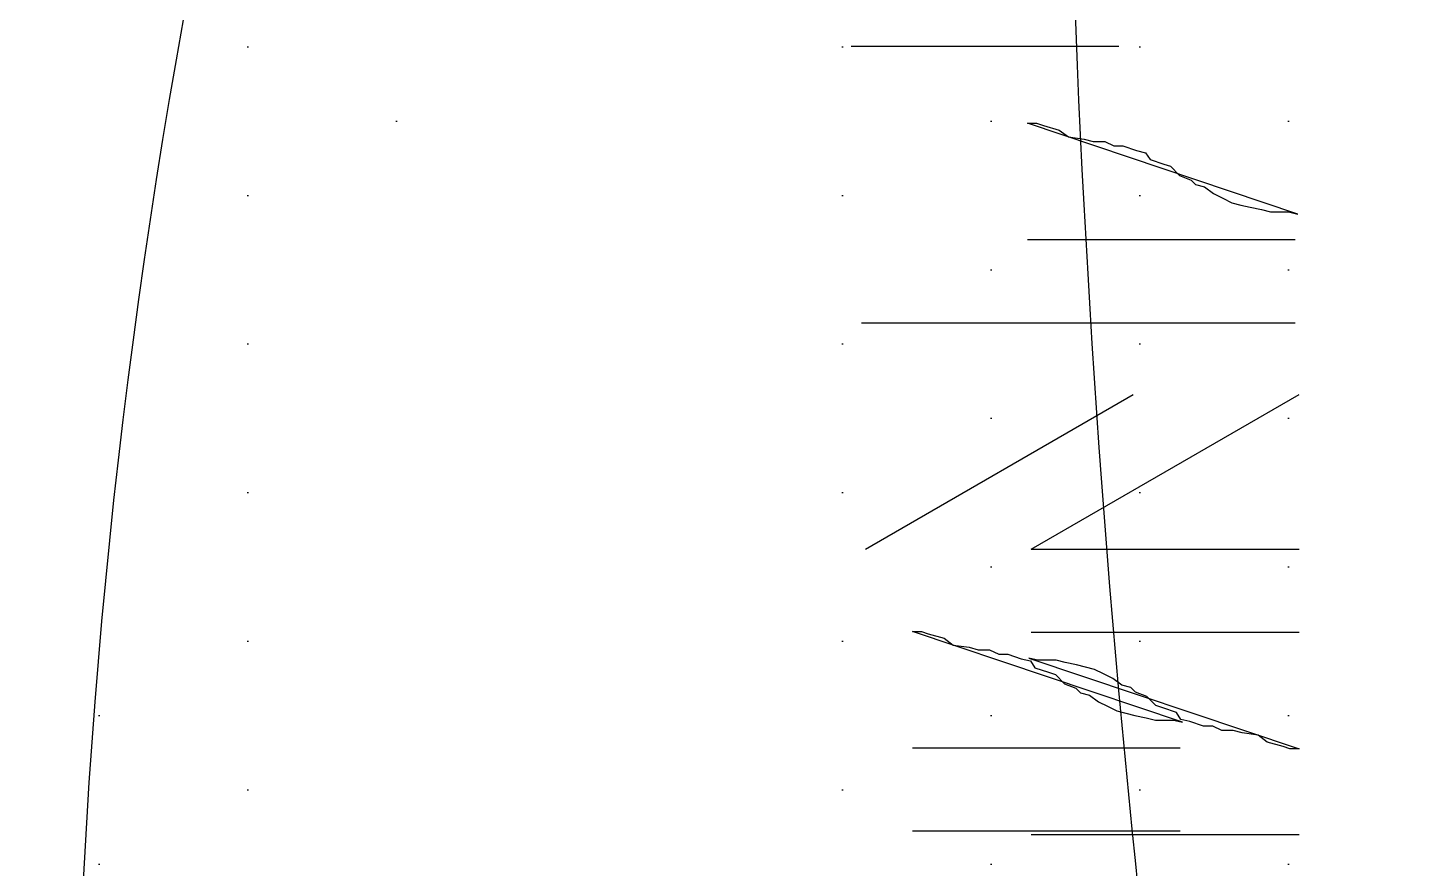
# Model space of a CAD drawing. Extents: x 3694 to 117786, y 20013 to 108631.
# Drawn here: x 25749.8 to 25853.3, y 32074.3 to 32137.6 of the extents above; entities that cross this region are included whole.
import ezdxf

# ---------------------------------------------------------------- set-up
doc = ezdxf.new("R2010")
doc.units = 0
doc.header["$LTSCALE"] = 1000
doc.header["$MEASUREMENT"] = 0
doc.layers.add('家具', color=253, linetype='Continuous')

msp = doc.modelspace()

# ---------------------------------------------------------------- hatches: boundary and pattern name
at = {"layer": '家具'}
h = msp.add_hatch(dxfattribs=at)
h.set_pattern_fill('DOTS', color=8, scale=335.28, angle=-90, style=0)
h.set_pattern_definition([(270, (-1566.307, 12540.708), (-20.955, -10.4775), [0, -20.955])])
edge = h.paths.add_edge_path()
edge.add_spline(control_points=[(25662.78, 31423.88), (25660.95, 31432.93), (25659.17, 31441.96), (25653.73, 31470.37), (25650.3, 31489.66), (25644.36, 31528.06), (25641.9, 31547.1), (25637.31, 31591.67), (25635.43, 31617.28), (25630.67, 31694.98), (25628.65, 31748.09), (25621.73, 31828.79), (25618.79, 31855.84), (25612.72, 31896.46), (25610.41, 31910.01), (25605.13, 31937.08), (25602.13, 31950.67), (25594.77, 31980.14), (25590.33, 31995.87), (25582.63, 32022), (25579.42, 32032.55), (25576.24, 32042.98)], knot_values=[0.007594, 0.007594, 0.007594, 0.007594, 1.009332, 1.009332, 3.166904, 3.166904, 5.324476, 5.324476, 8.146714, 8.146714, 13.786985, 13.786985, 16.607121, 16.607121, 18.017189, 18.017189, 19.427256, 19.427256, 21.1184, 21.1184, 22.28816, 22.28816, 22.28816, 22.28816], degree=3, periodic=0)
edge.add_ellipse((27492.81, 32604.79), major_axis=(-1412.24, 1412.24), ratio=1, start_angle=48.55715, end_angle=61.33744, ccw=False)
edge.add_ellipse((27492.81, 32356.96), major_axis=(-1412.24, 1412.24), ratio=1, start_angle=28.66256, end_angle=41.44285, ccw=False)
edge.add_spline(control_points=[(25576.24, 32918.76), (25579.42, 32929.2), (25582.63, 32939.75), (25590.33, 32965.88), (25594.77, 32981.61), (25602.13, 33011.08), (25605.13, 33024.67), (25610.41, 33051.74), (25612.72, 33065.29), (25618.79, 33105.91), (25621.73, 33132.96), (25626.82, 33192.38), (25628.66, 33224.64), (25630.39, 33256.52)], knot_values=[0.007594, 0.007594, 0.007594, 0.007594, 1.177354, 1.177354, 2.868498, 2.868498, 4.278566, 4.278566, 5.688634, 5.688634, 8.508769, 8.508769, 11.917873, 11.917873, 11.917873, 11.917873], degree=3, periodic=0)
edge.add_ellipse((25636.15, 33278.94), major_axis=(16.38, 16.38), ratio=1, start_angle=210.5825, end_angle=224.1965)
edge.add_ellipse((25771.72, 33642.9), major_axis=(-290.11, 290.11), ratio=1, start_angle=115.6565, end_angle=125.4571)
edge.add_ellipse((24991.43, 33119.5), major_axis=(-510.62, 510.62), ratio=1, start_angle=213.72155, end_angle=234.46982, ccw=False)
edge.add_ellipse((21224.43, 32647.69), major_axis=(-3173.05, 3173.05), ratio=1, start_angle=218.35798, end_angle=229.22468, ccw=False)
edge.add_ellipse((24683.47, 31745.34), major_axis=(-756.09, 756.09), ratio=1, start_angle=220.52221, end_angle=246.00697, ccw=False)
edge.add_ellipse((25763.13, 31635.85), major_axis=(-20.78, 20.78), ratio=1, start_angle=-17.314, end_angle=60.6503)
edge.add_ellipse((26021.41, 31879.25), major_axis=(269.53, 269.53), ratio=1, start_angle=176.2513, end_angle=213.9303)
edge.add_ellipse((26296.87, 31659.29), major_axis=(-269.54, 269.54), ratio=1, start_angle=68.8475, end_angle=70.5636)
edge.add_ellipse((26012.17, 29992.04), major_axis=(1063.44, 1063.44), ratio=1, start_angle=47.25508, end_angle=54.69471)
edge.add_ellipse((25808.49, 31263.72), major_axis=(153.1, 153.1), ratio=1, start_angle=58.2352, end_angle=87.2958)
edge = h.paths.add_edge_path()
edge.add_ellipse((25722.49, 31307.44), major_axis=(-59.62, 59.62), ratio=1, start_angle=82.2821, end_angle=111.8665, ccw=False)
edge.add_ellipse((25771.29, 31335.44), major_axis=(99.2, 99.2), ratio=1, start_angle=154.3192, end_angle=169.3068, ccw=False)
edge.add_ellipse((25896.08, 32846.25), major_axis=(1116.04, 1116.04), ratio=1, start_angle=215.62195, end_angle=236.67588)
edge.add_spline(control_points=[(26215.5, 31300.59), (26215.69, 31298.4), (26216.55, 31288.82), (26217.14, 31278.8), (26217.99, 31269.41)], knot_values=[0, 0, 0, 0, 0.241803, 1.05283, 1.05283, 1.05283, 1.05283], degree=3, periodic=0)
edge.add_ellipse((26255.9, 31272.71), major_axis=(-26.91, 26.91), ratio=1, start_angle=49.7272, end_angle=121.2232)
edge.add_ellipse((25925.72, 35279.25), major_axis=(2868.19, 2868.19), ratio=1, start_angle=221.65955, end_angle=229.54069, ccw=False)
edge = h.paths.add_edge_path()
edge.add_ellipse((25722.49, 33654.3), major_axis=(59.62, 59.62), ratio=1, start_angle=68.1335, end_angle=97.7179, ccw=False)
edge.add_ellipse((25925.72, 29682.5), major_axis=(-2868.19, 2868.19), ratio=1, start_angle=310.4559, end_angle=318.34045, ccw=False)
edge.add_ellipse((26256.08, 33689.01), major_axis=(-26.91, 26.91), ratio=1, start_angle=-31.3236, end_angle=40.0165)
edge.add_spline(control_points=[(26218.17, 33692.31), (26217.83, 33688.62), (26217.56, 33685.18), (26217.31, 33681.92)], knot_values=[0, 0, 0, 0, 0.318986, 0.318986, 0.318986, 0.318986], degree=3, periodic=0)
edge.add_ellipse((25787.82, 30136.05), major_axis=(-2525.63, 2525.63), ratio=1, start_angle=-51.90623, end_angle=-42.87541)
edge = h.paths.add_edge_path()
edge.add_ellipse((25936.38, 33218.45), major_axis=(221.16, 221.16), ratio=1, start_angle=249.068, end_angle=320.144, ccw=False)
edge.add_ellipse((25845.66, 32959.01), major_axis=(-155.45, 155.45), ratio=1, start_angle=155.1189, end_angle=218.1718, ccw=False)
edge.add_ellipse((26469.11, 32583.91), major_axis=(405.32, 405.32), ratio=1, start_angle=117.88643, end_angle=164.47377)
edge.add_ellipse((25759.1, 32002.77), major_axis=(258.82, 258.82), ratio=1, start_angle=319.4937, end_angle=369.8017, ccw=False)
edge.add_ellipse((26033.54, 31769.3), major_axis=(196.09, 196.09), ratio=1, start_angle=323.3076, end_angle=385.9615, ccw=False)
edge.add_ellipse((25947.61, 31313.07), major_axis=(433.68, 433.68), ratio=1, start_angle=340.12182, end_angle=369.01888, ccw=False)
edge.add_ellipse((10815.44, 32429.69), major_axis=(-11109.23, 11109.23), ratio=1, start_angle=221.285609, end_angle=221.875833, ccw=False)
edge.add_spline(control_points=[(26493.26, 31411.9), (26486.23, 31411.45), (26479.08, 31411.35), (26471.58, 31411.63)], knot_values=[2.29351, 2.29351, 2.29351, 2.29351, 2.979733, 2.979733, 2.979733, 2.979733], degree=3, periodic=0)
edge.add_spline(control_points=[(26471.58, 31411.63), (26467.36, 31411.79), (26456, 31412.52), (26440.03, 31414.58), (26443.69, 31428.33), (26439.95, 31432.1), (26437.17, 31433.68)], knot_values=[2.979733, 2.979733, 2.979733, 2.979733, 3.365456, 3.990522, 4.278466, 4.605763, 4.605763, 4.605763, 4.605763], degree=3, periodic=0)
edge.add_spline(control_points=[(26437.17, 31433.68), (26434.39, 31435.26), (26430.81, 31436.41), (26427.23, 31437.56)], knot_values=[4.605763, 4.605763, 4.605763, 4.605763, 4.934211, 4.934211, 4.934211, 4.934211], degree=3, periodic=0)
edge.add_ellipse((26012.17, 29992.04), major_axis=(-1063.44, 1063.44), ratio=1, start_angle=-61.02051, end_angle=-52.79563)
edge.add_ellipse((26083.49, 31751.85), major_axis=(-212.58, 212.58), ratio=1, start_angle=161.1869, end_angle=194.3664)
edge.add_ellipse((26083.4, 31433.23), major_axis=(217.18, 217.18), ratio=1, start_angle=347.5897, end_angle=388.9748)
edge.add_ellipse((25731.36, 31559.84), major_axis=(331.09, 331.09), ratio=1, start_angle=336.1037, end_angle=362.1536)
edge.add_ellipse((26298.48, 31544.49), major_axis=(-308.61, 308.61), ratio=1, start_angle=-10.2604, end_angle=-2.0534)
edge.add_spline(control_points=[(26001.12, 31863.96), (25992.17, 31856.91), (25969.73, 31839.24), (25979.5, 31902.48), (25956.49, 31937.54), (25929.27, 31997.14), (25961.86, 32062.77), (25942.62, 32144.53), (25926.68, 32231.36), (25867, 32267.5), (25858.38, 32323.05), (25825.52, 32311.22), (25824.03, 32328.39), (25823.35, 32337.33)], knot_values=[28.726228, 28.726228, 28.726228, 28.726228, 29.65137, 31.045535, 32.970907, 34.80046, 37.537981, 40.132447, 43.737998, 46.299248, 47.538816, 48.20545, 48.984057, 48.984057, 48.984057, 48.984057], degree=3, periodic=0)
edge.add_ellipse((32110.24, 32499.07), major_axis=(-4446.97, 4446.97), ratio=1, start_angle=42.846266, end_angle=46.473696, ccw=False)
edge.add_spline(control_points=[(25825.72, 32735.41), (25827.12, 32749.3), (25830.3, 32773.8), (25873.86, 32804.82), (25894.59, 32873.4), (25930.04, 32937.04), (25918.78, 33008.53), (25955.54, 33031.18), (25987.9, 33118.04), (25988.47, 33096.8)], knot_values=[0, 0, 0, 0, 1.426784, 2.507846, 5.446644, 8.794162, 10.36551, 12.195062, 14.476347, 14.476347, 14.476347, 14.476347], degree=3, periodic=0)
edge.add_ellipse((25595.37, 33351.18), major_axis=(-331.09, 331.09), ratio=1, start_angle=192.0923, end_angle=216.81)
edge.add_ellipse((25910.2, 33553.27), major_axis=(217.18, 217.18), ratio=1, start_angle=253.939, end_angle=295.324)
edge.add_ellipse((25981.51, 33242.73), major_axis=(-212.58, 212.58), ratio=1, start_angle=268.5473, end_angle=274.8553)
edge.add_ellipse((26015.71, 34854.62), major_axis=(-983.78, 983.78), ratio=1, start_angle=141.58816, end_angle=151.91197)
edge.add_spline(control_points=[(26420.43, 33523.52), (26425.94, 33525.33), (26431.45, 33527.14), (26434.04, 33530.52)], knot_values=[4.42753, 4.42753, 4.42753, 4.42753, 4.934211, 4.934211, 4.934211, 4.934211], degree=3, periodic=0)
edge.add_ellipse((25941.61, 33650.24), major_axis=(-358.34, 358.34), ratio=1, start_angle=172.1836, end_angle=211.3352, ccw=False)
h = msp.add_hatch(dxfattribs=at)
h.set_pattern_fill('DOTS', color=8, scale=178.816, angle=-90, style=0)
h.set_pattern_definition([(90, (9862.895, 42244.804), (-11.176, 5.588), [0, -11.176])])
edge = h.paths.add_edge_path(flags=17)
edge.add_ellipse((25770.76, 31940.75), major_axis=(23.26, 23.26), ratio=1, start_angle=292.7744, end_angle=342.5706, ccw=False)
edge.add_ellipse((25877.72, 31891.93), major_axis=(-59.9, 59.9), ratio=1, start_angle=-24.1656, end_angle=19.5752, ccw=False)
edge.add_ellipse((25835.65, 31926.07), major_axis=(32.95, 32.95), ratio=1, start_angle=30.1589, end_angle=95.0784)
edge = h.paths.add_edge_path(flags=17)
edge.add_ellipse((26526.18, 32025.56), major_axis=(481.37, 481.37), ratio=1, start_angle=138.85307, end_angle=139.58773)
edge.add_ellipse((25901.27, 31959.73), major_axis=(38.8, 38.8), ratio=1, start_angle=51.5394, end_angle=123.0337, ccw=False)
edge.add_ellipse((25893.16, 32035.56), major_axis=(15.13, 15.13), ratio=1, start_angle=92.9898, end_angle=229.9978, ccw=False)
edge.add_ellipse((25937.71, 31982.14), major_axis=(-64.2, 64.2), ratio=1, start_angle=-3.2565, end_angle=46.4651)
edge = h.paths.add_edge_path()
edge.add_ellipse((26109.75, 31957.64), major_axis=(-242.04, 242.04), ratio=1, start_angle=51.8502, end_angle=101.4606)
edge.add_spline(control_points=[(25920.63, 31672.33), (25928.57, 31665.75), (25938.68, 31657.38), (25947.26, 31663), (25948.99, 31664.59)], knot_values=[0, 0, 0, 0, 1.422385, 1.810205, 1.810205, 1.810205, 1.810205], degree=3, periodic=0)
edge.add_ellipse((26526.18, 32025.56), major_axis=(481.37, 481.37), ratio=1, start_angle=162.42863, end_angle=167.02149, ccw=False)
edge.add_ellipse((26083.14, 31971.61), major_axis=(216.1, 216.1), ratio=1, start_angle=142.0668, end_angle=193.1655, ccw=False)
edge.add_ellipse((26237.11, 32036.47), major_axis=(-331.35, 331.35), ratio=1, start_angle=14.7434, end_angle=57.629, ccw=False)
edge.add_ellipse((26826.76, 32177.3), major_axis=(706.38, 706.38), ratio=1, start_angle=126.92238, end_angle=129.52687, ccw=False)
edge.add_spline(control_points=[(25837.7, 32317.67), (25833.98, 32317.84), (25822.7, 32315.68), (25819.81, 32303.98), (25817.86, 32296.09)], knot_values=[0, 0, 0, 0, 0.581976, 1.791185, 1.791185, 1.791185, 1.791185], degree=3, periodic=0)
edge.add_ellipse((26267.7, 32046.54), major_axis=(-363.75, 363.75), ratio=1, start_angle=15.9802, end_angle=59.6064)
edge = h.paths.add_edge_path()
edge.add_spline(control_points=[(25861.65, 32298.02), (25857.77, 32305.02), (25852.38, 32314.76), (25840.88, 32317.53), (25837.7, 32317.67)], knot_values=[1.791185, 1.791185, 1.791185, 1.791185, 3.069002, 3.567392, 3.567392, 3.567392, 3.567392], degree=3, periodic=0)
edge.add_ellipse((26826.76, 32177.3), major_axis=(-706.38, 706.38), ratio=1, start_angle=36.92238, end_angle=39.52687)
edge.add_ellipse((25526.81, 32018.32), major_axis=(-281.07, 281.07), ratio=1, start_angle=221.0682, end_angle=264.7664, ccw=False)
edge.add_ellipse((25520.81, 31853.57), major_axis=(-300.8, 300.8), ratio=1, start_angle=205.5567, end_angle=243.8578, ccw=False)
edge.add_ellipse((26526.18, 32025.56), major_axis=(481.37, 481.37), ratio=1, start_angle=162.42863, end_angle=167.02149)
edge.add_spline(control_points=[(25948.99, 31664.59), (25951.6, 31667.01), (25958.73, 31677.03), (25961.86, 31686.85), (25963.95, 31693.45)], knot_values=[1.810205, 1.810205, 1.810205, 1.810205, 2.398758, 3.598447, 3.598447, 3.598447, 3.598447], degree=3, periodic=0)
edge.add_ellipse((25593.65, 31811.45), major_axis=(-274.82, 274.82), ratio=1, start_angle=207.3247, end_angle=252.1485)
edge.add_ellipse((25649.2, 32080.14), major_axis=(-215.18, 215.18), ratio=1, start_angle=207.5325, end_angle=270.7223)

# ---------------------------------------------------------------- linework, layer by layer
at = {"layer": '家具', "color": 8, "linetype": 'Continuous'}
for p, q in [((25811.7, 32136.17, 0), (25831.83, 32136.17, 0)), ((25811.7, 32136.17, 0), (25831.83, 32136.17, 0)), ((25811.7, 32136.17, 0), (25831.83, 32136.17, 0)), ((25811.7, 32136.17, 0), (25831.83, 32136.17, 0)), ((25824.96, 32130.37, 0), (25825.65, 32130.37, 0)), ((25845.28, 32123.54, 0), (25824.96, 32130.37, 0)), ((25824.96, 32130.37, 0), (25825.65, 32130.37, 0)), ((25845.28, 32123.54, 0), (25824.96, 32130.37, 0)), ((25824.96, 32130.37, 0), (25825.65, 32130.37, 0)), ((25845.28, 32123.54, 0), (25824.96, 32130.37, 0)), ((25824.96, 32130.37, 0), (25825.65, 32130.37, 0)), ((25845.28, 32123.54, 0), (25824.96, 32130.37, 0)), ((25825.65, 32130.37, 0), (25826.16, 32130.2, 0)), ((25825.65, 32130.37, 0), (25826.16, 32130.2, 0)), ((25825.65, 32130.37, 0), (25826.16, 32130.2, 0)), ((25825.65, 32130.37, 0), (25826.16, 32130.2, 0)), ((25826.16, 32130.2, 0), (25827.35, 32129.86, 0)), ((25826.16, 32130.2, 0), (25827.35, 32129.86, 0)), ((25826.16, 32130.2, 0), (25827.35, 32129.86, 0)), ((25826.16, 32130.2, 0), (25827.35, 32129.86, 0)), ((25827.35, 32129.86, 0), (25828.04, 32129.35, 0)), ((25827.35, 32129.86, 0), (25828.04, 32129.35, 0)), ((25827.35, 32129.86, 0), (25828.04, 32129.35, 0)), ((25827.35, 32129.86, 0), (25828.04, 32129.35, 0)), ((25828.04, 32129.35, 0), (25829.23, 32129.18, 0)), ((25828.04, 32129.35, 0), (25829.23, 32129.18, 0)), ((25828.04, 32129.35, 0), (25829.23, 32129.18, 0)), ((25828.04, 32129.35, 0), (25829.23, 32129.18, 0)), ((25829.23, 32129.18, 0), (25829.91, 32129, 0)), ((25829.23, 32129.18, 0), (25829.91, 32129, 0)), ((25829.23, 32129.18, 0), (25829.91, 32129, 0)), ((25829.23, 32129.18, 0), (25829.91, 32129, 0)), ((25829.91, 32129, 0), (25830.77, 32129, 0)), ((25829.91, 32129, 0), (25830.77, 32129, 0)), ((25829.91, 32129, 0), (25830.77, 32129, 0)), ((25829.91, 32129, 0), (25830.77, 32129, 0)), ((25830.77, 32129, 0), (25831.45, 32128.66, 0)), ((25830.77, 32129, 0), (25831.45, 32128.66, 0)), ((25830.77, 32129, 0), (25831.45, 32128.66, 0)), ((25830.77, 32129, 0), (25831.45, 32128.66, 0)), ((25831.45, 32128.66, 0), (25832.13, 32128.66, 0)), ((25831.45, 32128.66, 0), (25832.13, 32128.66, 0)), ((25831.45, 32128.66, 0), (25832.13, 32128.66, 0)), ((25831.45, 32128.66, 0), (25832.13, 32128.66, 0)), ((25832.13, 32128.66, 0), (25833.16, 32128.32, 0)), ((25832.13, 32128.66, 0), (25833.16, 32128.32, 0)), ((25832.13, 32128.66, 0), (25833.16, 32128.32, 0)), ((25832.13, 32128.66, 0), (25833.16, 32128.32, 0)), ((25833.16, 32128.32, 0), (25833.84, 32128.15, 0)), ((25833.16, 32128.32, 0), (25833.84, 32128.15, 0)), ((25833.16, 32128.32, 0), (25833.84, 32128.15, 0)), ((25833.16, 32128.32, 0), (25833.84, 32128.15, 0)), ((25833.84, 32128.15, 0), (25834.18, 32127.64, 0)), ((25833.84, 32128.15, 0), (25834.18, 32127.64, 0)), ((25833.84, 32128.15, 0), (25834.18, 32127.64, 0)), ((25833.84, 32128.15, 0), (25834.18, 32127.64, 0)), ((25834.18, 32127.64, 0), (25835.21, 32127.3, 0)), ((25834.18, 32127.64, 0), (25835.21, 32127.3, 0)), ((25834.18, 32127.64, 0), (25835.21, 32127.3, 0)), ((25834.18, 32127.64, 0), (25835.21, 32127.3, 0)), ((25835.21, 32127.3, 0), (25835.72, 32127.13, 0)), ((25835.21, 32127.3, 0), (25835.72, 32127.13, 0)), ((25835.21, 32127.3, 0), (25835.72, 32127.13, 0)), ((25835.21, 32127.3, 0), (25835.72, 32127.13, 0)), ((25835.72, 32127.13, 0), (25836.4, 32126.44, 0)), ((25835.72, 32127.13, 0), (25836.4, 32126.44, 0)), ((25835.72, 32127.13, 0), (25836.4, 32126.44, 0)), ((25835.72, 32127.13, 0), (25836.4, 32126.44, 0)), ((25836.4, 32126.44, 0), (25837.26, 32126.1, 0)), ((25836.4, 32126.44, 0), (25837.26, 32126.1, 0)), ((25836.4, 32126.44, 0), (25837.26, 32126.1, 0)), ((25836.4, 32126.44, 0), (25837.26, 32126.1, 0)), ((25837.26, 32126.1, 0), (25837.6, 32125.76, 0)), ((25837.26, 32126.1, 0), (25837.6, 32125.76, 0)), ((25837.26, 32126.1, 0), (25837.6, 32125.76, 0)), ((25837.26, 32126.1, 0), (25837.6, 32125.76, 0)), ((25837.6, 32125.76, 0), (25838.28, 32125.59, 0)), ((25837.6, 32125.76, 0), (25838.28, 32125.59, 0)), ((25837.6, 32125.76, 0), (25838.28, 32125.59, 0)), ((25837.6, 32125.76, 0), (25838.28, 32125.59, 0)), ((25838.28, 32125.59, 0), (25838.96, 32125.08, 0)), ((25838.28, 32125.59, 0), (25838.96, 32125.08, 0)), ((25838.28, 32125.59, 0), (25838.96, 32125.08, 0)), ((25838.28, 32125.59, 0), (25838.96, 32125.08, 0)), ((25838.96, 32125.08, 0), (25839.65, 32124.74, 0)), ((25838.96, 32125.08, 0), (25839.65, 32124.74, 0)), ((25838.96, 32125.08, 0), (25839.65, 32124.74, 0)), ((25838.96, 32125.08, 0), (25839.65, 32124.74, 0)), ((25839.65, 32124.74, 0), (25840.33, 32124.39, 0)), ((25839.65, 32124.74, 0), (25840.33, 32124.39, 0)), ((25839.65, 32124.74, 0), (25840.33, 32124.39, 0)), ((25839.65, 32124.74, 0), (25840.33, 32124.39, 0)), ((25840.33, 32124.39, 0), (25841.01, 32124.22, 0)), ((25840.33, 32124.39, 0), (25841.01, 32124.22, 0)), ((25840.33, 32124.39, 0), (25841.01, 32124.22, 0)), ((25840.33, 32124.39, 0), (25841.01, 32124.22, 0)), ((25841.01, 32124.22, 0), (25841.7, 32124.05, 0)), ((25841.01, 32124.22, 0), (25841.7, 32124.05, 0)), ((25841.01, 32124.22, 0), (25841.7, 32124.05, 0)), ((25841.01, 32124.22, 0), (25841.7, 32124.05, 0)), ((25841.7, 32124.05, 0), (25842.55, 32123.88, 0)), ((25841.7, 32124.05, 0), (25842.55, 32123.88, 0)), ((25841.7, 32124.05, 0), (25842.55, 32123.88, 0)), ((25841.7, 32124.05, 0), (25842.55, 32123.88, 0)), ((25842.55, 32123.88, 0), (25843.23, 32123.71, 0)), ((25842.55, 32123.88, 0), (25843.23, 32123.71, 0)), ((25842.55, 32123.88, 0), (25843.23, 32123.71, 0)), ((25842.55, 32123.88, 0), (25843.23, 32123.71, 0)), ((25843.23, 32123.71, 0), (25843.92, 32123.71, 0)), ((25843.23, 32123.71, 0), (25843.92, 32123.71, 0)), ((25843.23, 32123.71, 0), (25843.92, 32123.71, 0)), ((25843.23, 32123.71, 0), (25843.92, 32123.71, 0)), ((25843.92, 32123.71, 0), (25844.6, 32123.71, 0)), ((25843.92, 32123.71, 0), (25844.6, 32123.71, 0)), ((25843.92, 32123.71, 0), (25844.6, 32123.71, 0)), ((25843.92, 32123.71, 0), (25844.6, 32123.71, 0)), ((25844.6, 32123.71, 0), (25845.28, 32123.54, 0)), ((25844.6, 32123.71, 0), (25845.28, 32123.54, 0)), ((25844.6, 32123.71, 0), (25845.28, 32123.54, 0)), ((25844.6, 32123.71, 0), (25845.28, 32123.54, 0)), ((25845.09, 32121.6, 0), (25824.96, 32121.6, 0)), ((25845.09, 32121.6, 0), (25824.96, 32121.6, 0)), ((25845.09, 32121.6, 0), (25824.96, 32121.6, 0)), ((25845.09, 32121.6, 0), (25824.96, 32121.6, 0)), ((25832.62, 32115.34, 0), (25812.49, 32115.34, 0)), ((25832.62, 32115.34, 0), (25812.49, 32115.34, 0)), ((25832.62, 32115.34, 0), (25812.49, 32115.34, 0)), ((25832.62, 32115.34, 0), (25812.49, 32115.34, 0)), ((25845.09, 32115.34, 0), (25824.96, 32115.34, 0)), ((25845.09, 32115.34, 0), (25824.96, 32115.34, 0)), ((25845.09, 32115.34, 0), (25824.96, 32115.34, 0)), ((25845.09, 32115.34, 0), (25824.96, 32115.34, 0)), ((25812.78, 32098.35, 0), (25832.91, 32109.98, 0)), ((25812.78, 32098.35, 0), (25832.91, 32109.98, 0)), ((25812.78, 32098.35, 0), (25832.91, 32109.98, 0)), ((25825.25, 32098.35, 0), (25845.38, 32109.98, 0)), ((25825.25, 32098.35, 0), (25845.38, 32109.98, 0)), ((25825.25, 32098.35, 0), (25845.38, 32109.98, 0)), ((25825.25, 32098.35, 0), (25845.38, 32098.35, 0)), ((25825.25, 32098.35, 0), (25845.38, 32098.35, 0)), ((25825.25, 32098.35, 0), (25845.38, 32098.35, 0)), ((25825.25, 32098.35, 0), (25845.38, 32098.35, 0)), ((25816.31, 32092.15, 0), (25816.99, 32092.15, 0)), ((25836.63, 32085.32, 0), (25816.31, 32092.15, 0)), ((25816.31, 32092.15, 0), (25816.99, 32092.15, 0)), ((25836.63, 32085.32, 0), (25816.31, 32092.15, 0)), ((25816.31, 32092.15, 0), (25816.99, 32092.15, 0)), ((25836.63, 32085.32, 0), (25816.31, 32092.15, 0)), ((25816.31, 32092.15, 0), (25816.99, 32092.15, 0)), ((25836.63, 32085.32, 0), (25816.31, 32092.15, 0)), ((25816.99, 32092.15, 0), (25817.5, 32091.98, 0)), ((25816.99, 32092.15, 0), (25817.5, 32091.98, 0)), ((25816.99, 32092.15, 0), (25817.5, 32091.98, 0)), ((25816.99, 32092.15, 0), (25817.5, 32091.98, 0)), ((25817.5, 32091.98, 0), (25818.7, 32091.64, 0)), ((25817.5, 32091.98, 0), (25818.7, 32091.64, 0)), ((25817.5, 32091.98, 0), (25818.7, 32091.64, 0)), ((25817.5, 32091.98, 0), (25818.7, 32091.64, 0)), ((25818.7, 32091.64, 0), (25819.38, 32091.13, 0)), ((25818.7, 32091.64, 0), (25819.38, 32091.13, 0)), ((25818.7, 32091.64, 0), (25819.38, 32091.13, 0)), ((25818.7, 32091.64, 0), (25819.38, 32091.13, 0)), ((25825.25, 32092.09, 0), (25845.38, 32092.09, 0)), ((25825.25, 32092.09, 0), (25845.38, 32092.09, 0)), ((25825.25, 32092.09, 0), (25845.38, 32092.09, 0)), ((25825.25, 32092.09, 0), (25845.38, 32092.09, 0)), ((25819.38, 32091.13, 0), (25820.58, 32090.96, 0)), ((25819.38, 32091.13, 0), (25820.58, 32090.96, 0)), ((25819.38, 32091.13, 0), (25820.58, 32090.96, 0)), ((25819.38, 32091.13, 0), (25820.58, 32090.96, 0)), ((25820.58, 32090.96, 0), (25821.26, 32090.78, 0)), ((25820.58, 32090.96, 0), (25821.26, 32090.78, 0)), ((25820.58, 32090.96, 0), (25821.26, 32090.78, 0)), ((25820.58, 32090.96, 0), (25821.26, 32090.78, 0)), ((25821.26, 32090.78, 0), (25822.11, 32090.78, 0)), ((25821.26, 32090.78, 0), (25822.11, 32090.78, 0)), ((25821.26, 32090.78, 0), (25822.11, 32090.78, 0)), ((25821.26, 32090.78, 0), (25822.11, 32090.78, 0)), ((25822.11, 32090.78, 0), (25822.8, 32090.44, 0)), ((25822.11, 32090.78, 0), (25822.8, 32090.44, 0)), ((25822.11, 32090.78, 0), (25822.8, 32090.44, 0)), ((25822.11, 32090.78, 0), (25822.8, 32090.44, 0)), ((25822.8, 32090.44, 0), (25823.48, 32090.44, 0)), ((25822.8, 32090.44, 0), (25823.48, 32090.44, 0)), ((25822.8, 32090.44, 0), (25823.48, 32090.44, 0)), ((25822.8, 32090.44, 0), (25823.48, 32090.44, 0)), ((25823.48, 32090.44, 0), (25824.5, 32090.1, 0)), ((25823.48, 32090.44, 0), (25824.5, 32090.1, 0)), ((25823.48, 32090.44, 0), (25824.5, 32090.1, 0)), ((25823.48, 32090.44, 0), (25824.5, 32090.1, 0)), ((25824.5, 32090.1, 0), (25825.19, 32089.93, 0)), ((25824.5, 32090.1, 0), (25825.19, 32089.93, 0)), ((25824.5, 32090.1, 0), (25825.19, 32089.93, 0)), ((25824.5, 32090.1, 0), (25825.19, 32089.93, 0)), ((25825.74, 32089.98, 0), (25825.06, 32090.15, 0)), ((25825.06, 32090.15, 0), (25845.38, 32083.32, 0)), ((25825.74, 32089.98, 0), (25825.06, 32090.15, 0)), ((25825.06, 32090.15, 0), (25845.38, 32083.32, 0)), ((25825.74, 32089.98, 0), (25825.06, 32090.15, 0)), ((25825.06, 32090.15, 0), (25845.38, 32083.32, 0)), ((25825.74, 32089.98, 0), (25825.06, 32090.15, 0)), ((25825.06, 32090.15, 0), (25845.38, 32083.32, 0)), ((25825.19, 32089.93, 0), (25825.53, 32089.42, 0)), ((25825.19, 32089.93, 0), (25825.53, 32089.42, 0)), ((25825.19, 32089.93, 0), (25825.53, 32089.42, 0)), ((25825.19, 32089.93, 0), (25825.53, 32089.42, 0)), ((25825.53, 32089.42, 0), (25826.55, 32089.08, 0)), ((25825.53, 32089.42, 0), (25826.55, 32089.08, 0)), ((25825.53, 32089.42, 0), (25826.55, 32089.08, 0)), ((25825.53, 32089.42, 0), (25826.55, 32089.08, 0)), ((25826.42, 32089.98, 0), (25825.74, 32089.98, 0)), ((25826.42, 32089.98, 0), (25825.74, 32089.98, 0)), ((25826.42, 32089.98, 0), (25825.74, 32089.98, 0)), ((25826.42, 32089.98, 0), (25825.74, 32089.98, 0)), ((25827.11, 32089.98, 0), (25826.42, 32089.98, 0)), ((25827.11, 32089.98, 0), (25826.42, 32089.98, 0)), ((25827.11, 32089.98, 0), (25826.42, 32089.98, 0)), ((25827.11, 32089.98, 0), (25826.42, 32089.98, 0)), ((25827.79, 32089.81, 0), (25827.11, 32089.98, 0)), ((25827.79, 32089.81, 0), (25827.11, 32089.98, 0)), ((25827.79, 32089.81, 0), (25827.11, 32089.98, 0)), ((25827.79, 32089.81, 0), (25827.11, 32089.98, 0)), ((25828.64, 32089.64, 0), (25827.79, 32089.81, 0)), ((25828.64, 32089.64, 0), (25827.79, 32089.81, 0)), ((25828.64, 32089.64, 0), (25827.79, 32089.81, 0)), ((25828.64, 32089.64, 0), (25827.79, 32089.81, 0)), ((25829.33, 32089.47, 0), (25828.64, 32089.64, 0)), ((25829.33, 32089.47, 0), (25828.64, 32089.64, 0)), ((25829.33, 32089.47, 0), (25828.64, 32089.64, 0)), ((25829.33, 32089.47, 0), (25828.64, 32089.64, 0)), ((25830.01, 32089.3, 0), (25829.33, 32089.47, 0)), ((25830.01, 32089.3, 0), (25829.33, 32089.47, 0)), ((25830.01, 32089.3, 0), (25829.33, 32089.47, 0)), ((25830.01, 32089.3, 0), (25829.33, 32089.47, 0)), ((25830.69, 32088.96, 0), (25830.01, 32089.3, 0)), ((25830.69, 32088.96, 0), (25830.01, 32089.3, 0)), ((25830.69, 32088.96, 0), (25830.01, 32089.3, 0)), ((25830.69, 32088.96, 0), (25830.01, 32089.3, 0)), ((25826.55, 32089.08, 0), (25827.06, 32088.91, 0)), ((25826.55, 32089.08, 0), (25827.06, 32088.91, 0)), ((25826.55, 32089.08, 0), (25827.06, 32088.91, 0)), ((25826.55, 32089.08, 0), (25827.06, 32088.91, 0)), ((25827.06, 32088.91, 0), (25827.75, 32088.22, 0)), ((25827.06, 32088.91, 0), (25827.75, 32088.22, 0)), ((25827.06, 32088.91, 0), (25827.75, 32088.22, 0)), ((25827.06, 32088.91, 0), (25827.75, 32088.22, 0)), ((25831.38, 32088.62, 0), (25830.69, 32088.96, 0)), ((25831.38, 32088.62, 0), (25830.69, 32088.96, 0)), ((25831.38, 32088.62, 0), (25830.69, 32088.96, 0)), ((25831.38, 32088.62, 0), (25830.69, 32088.96, 0)), ((25832.06, 32088.1, 0), (25831.38, 32088.62, 0)), ((25832.06, 32088.1, 0), (25831.38, 32088.62, 0)), ((25832.06, 32088.1, 0), (25831.38, 32088.62, 0)), ((25832.06, 32088.1, 0), (25831.38, 32088.62, 0)), ((25827.75, 32088.22, 0), (25828.6, 32087.88, 0)), ((25827.75, 32088.22, 0), (25828.6, 32087.88, 0)), ((25827.75, 32088.22, 0), (25828.6, 32087.88, 0)), ((25827.75, 32088.22, 0), (25828.6, 32087.88, 0)), ((25828.6, 32087.88, 0), (25828.94, 32087.54, 0)), ((25828.6, 32087.88, 0), (25828.94, 32087.54, 0)), ((25828.6, 32087.88, 0), (25828.94, 32087.54, 0)), ((25828.6, 32087.88, 0), (25828.94, 32087.54, 0)), ((25828.94, 32087.54, 0), (25829.63, 32087.37, 0)), ((25828.94, 32087.54, 0), (25829.63, 32087.37, 0)), ((25828.94, 32087.54, 0), (25829.63, 32087.37, 0)), ((25828.94, 32087.54, 0), (25829.63, 32087.37, 0)), ((25829.63, 32087.37, 0), (25830.31, 32086.86, 0)), ((25829.63, 32087.37, 0), (25830.31, 32086.86, 0)), ((25829.63, 32087.37, 0), (25830.31, 32086.86, 0)), ((25829.63, 32087.37, 0), (25830.31, 32086.86, 0)), ((25832.74, 32087.93, 0), (25832.06, 32088.1, 0)), ((25832.74, 32087.93, 0), (25832.06, 32088.1, 0)), ((25832.74, 32087.93, 0), (25832.06, 32088.1, 0)), ((25832.74, 32087.93, 0), (25832.06, 32088.1, 0)), ((25833.08, 32087.59, 0), (25832.74, 32087.93, 0)), ((25833.08, 32087.59, 0), (25832.74, 32087.93, 0)), ((25833.08, 32087.59, 0), (25832.74, 32087.93, 0)), ((25833.08, 32087.59, 0), (25832.74, 32087.93, 0)), ((25833.94, 32087.25, 0), (25833.08, 32087.59, 0)), ((25833.94, 32087.25, 0), (25833.08, 32087.59, 0)), ((25833.94, 32087.25, 0), (25833.08, 32087.59, 0)), ((25833.94, 32087.25, 0), (25833.08, 32087.59, 0)), ((25834.62, 32086.57, 0), (25833.94, 32087.25, 0)), ((25834.62, 32086.57, 0), (25833.94, 32087.25, 0)), ((25834.62, 32086.57, 0), (25833.94, 32087.25, 0)), ((25834.62, 32086.57, 0), (25833.94, 32087.25, 0)), ((25830.31, 32086.86, 0), (25830.99, 32086.52, 0)), ((25830.31, 32086.86, 0), (25830.99, 32086.52, 0)), ((25830.31, 32086.86, 0), (25830.99, 32086.52, 0)), ((25830.31, 32086.86, 0), (25830.99, 32086.52, 0)), ((25830.99, 32086.52, 0), (25831.68, 32086.18, 0)), ((25830.99, 32086.52, 0), (25831.68, 32086.18, 0)), ((25830.99, 32086.52, 0), (25831.68, 32086.18, 0)), ((25830.99, 32086.52, 0), (25831.68, 32086.18, 0)), ((25831.68, 32086.18, 0), (25832.36, 32086, 0)), ((25831.68, 32086.18, 0), (25832.36, 32086, 0)), ((25831.68, 32086.18, 0), (25832.36, 32086, 0)), ((25831.68, 32086.18, 0), (25832.36, 32086, 0)), ((25835.13, 32086.4, 0), (25834.62, 32086.57, 0)), ((25835.13, 32086.4, 0), (25834.62, 32086.57, 0)), ((25835.13, 32086.4, 0), (25834.62, 32086.57, 0)), ((25835.13, 32086.4, 0), (25834.62, 32086.57, 0)), ((25836.16, 32086.05, 0), (25835.13, 32086.4, 0)), ((25836.16, 32086.05, 0), (25835.13, 32086.4, 0)), ((25836.16, 32086.05, 0), (25835.13, 32086.4, 0)), ((25836.16, 32086.05, 0), (25835.13, 32086.4, 0)), ((25832.36, 32086, 0), (25833.04, 32085.83, 0)), ((25832.36, 32086, 0), (25833.04, 32085.83, 0)), ((25832.36, 32086, 0), (25833.04, 32085.83, 0)), ((25832.36, 32086, 0), (25833.04, 32085.83, 0)), ((25833.04, 32085.83, 0), (25833.89, 32085.66, 0)), ((25833.04, 32085.83, 0), (25833.89, 32085.66, 0)), ((25833.04, 32085.83, 0), (25833.89, 32085.66, 0)), ((25833.04, 32085.83, 0), (25833.89, 32085.66, 0)), ((25833.89, 32085.66, 0), (25834.58, 32085.49, 0)), ((25833.89, 32085.66, 0), (25834.58, 32085.49, 0)), ((25833.89, 32085.66, 0), (25834.58, 32085.49, 0)), ((25833.89, 32085.66, 0), (25834.58, 32085.49, 0)), ((25834.58, 32085.49, 0), (25835.26, 32085.49, 0)), ((25834.58, 32085.49, 0), (25835.26, 32085.49, 0)), ((25834.58, 32085.49, 0), (25835.26, 32085.49, 0)), ((25834.58, 32085.49, 0), (25835.26, 32085.49, 0)), ((25835.26, 32085.49, 0), (25835.94, 32085.49, 0)), ((25835.26, 32085.49, 0), (25835.94, 32085.49, 0)), ((25835.26, 32085.49, 0), (25835.94, 32085.49, 0)), ((25835.26, 32085.49, 0), (25835.94, 32085.49, 0)), ((25835.94, 32085.49, 0), (25836.63, 32085.32, 0)), ((25835.94, 32085.49, 0), (25836.63, 32085.32, 0)), ((25835.94, 32085.49, 0), (25836.63, 32085.32, 0)), ((25835.94, 32085.49, 0), (25836.63, 32085.32, 0)), ((25836.5, 32085.54, 0), (25836.16, 32086.05, 0)), ((25836.5, 32085.54, 0), (25836.16, 32086.05, 0)), ((25836.5, 32085.54, 0), (25836.16, 32086.05, 0)), ((25836.5, 32085.54, 0), (25836.16, 32086.05, 0)), ((25837.18, 32085.37, 0), (25836.5, 32085.54, 0)), ((25837.18, 32085.37, 0), (25836.5, 32085.54, 0)), ((25837.18, 32085.37, 0), (25836.5, 32085.54, 0)), ((25837.18, 32085.37, 0), (25836.5, 32085.54, 0)), ((25838.21, 32085.03, 0), (25837.18, 32085.37, 0)), ((25838.21, 32085.03, 0), (25837.18, 32085.37, 0)), ((25838.21, 32085.03, 0), (25837.18, 32085.37, 0)), ((25838.21, 32085.03, 0), (25837.18, 32085.37, 0)), ((25838.89, 32085.03, 0), (25838.21, 32085.03, 0)), ((25838.89, 32085.03, 0), (25838.21, 32085.03, 0)), ((25838.89, 32085.03, 0), (25838.21, 32085.03, 0)), ((25838.89, 32085.03, 0), (25838.21, 32085.03, 0)), ((25839.57, 32084.69, 0), (25838.89, 32085.03, 0)), ((25839.57, 32084.69, 0), (25838.89, 32085.03, 0)), ((25839.57, 32084.69, 0), (25838.89, 32085.03, 0)), ((25839.57, 32084.69, 0), (25838.89, 32085.03, 0)), ((25840.43, 32084.69, 0), (25839.57, 32084.69, 0)), ((25840.43, 32084.69, 0), (25839.57, 32084.69, 0)), ((25840.43, 32084.69, 0), (25839.57, 32084.69, 0)), ((25840.43, 32084.69, 0), (25839.57, 32084.69, 0)), ((25841.11, 32084.52, 0), (25840.43, 32084.69, 0)), ((25841.11, 32084.52, 0), (25840.43, 32084.69, 0)), ((25841.11, 32084.52, 0), (25840.43, 32084.69, 0)), ((25841.11, 32084.52, 0), (25840.43, 32084.69, 0)), ((25842.3, 32084.35, 0), (25841.11, 32084.52, 0)), ((25842.3, 32084.35, 0), (25841.11, 32084.52, 0)), ((25842.3, 32084.35, 0), (25841.11, 32084.52, 0)), ((25842.3, 32084.35, 0), (25841.11, 32084.52, 0)), ((25842.99, 32083.83, 0), (25842.3, 32084.35, 0)), ((25842.99, 32083.83, 0), (25842.3, 32084.35, 0)), ((25842.99, 32083.83, 0), (25842.3, 32084.35, 0)), ((25842.99, 32083.83, 0), (25842.3, 32084.35, 0)), ((25836.44, 32083.38, 0), (25816.31, 32083.38, 0)), ((25836.44, 32083.38, 0), (25816.31, 32083.38, 0)), ((25836.44, 32083.38, 0), (25816.31, 32083.38, 0)), ((25836.44, 32083.38, 0), (25816.31, 32083.38, 0)), ((25844.18, 32083.49, 0), (25842.99, 32083.83, 0)), ((25844.18, 32083.49, 0), (25842.99, 32083.83, 0)), ((25844.18, 32083.49, 0), (25842.99, 32083.83, 0)), ((25844.18, 32083.49, 0), (25842.99, 32083.83, 0)), ((25844.7, 32083.32, 0), (25844.18, 32083.49, 0)), ((25844.7, 32083.32, 0), (25844.18, 32083.49, 0)), ((25844.7, 32083.32, 0), (25844.18, 32083.49, 0)), ((25844.7, 32083.32, 0), (25844.18, 32083.49, 0)), ((25845.38, 32083.32, 0), (25844.7, 32083.32, 0)), ((25845.38, 32083.32, 0), (25844.7, 32083.32, 0)), ((25845.38, 32083.32, 0), (25844.7, 32083.32, 0)), ((25845.38, 32083.32, 0), (25844.7, 32083.32, 0)), ((25836.44, 32077.12, 0), (25816.31, 32077.12, 0)), ((25836.44, 32077.12, 0), (25816.31, 32077.12, 0)), ((25836.44, 32077.12, 0), (25816.31, 32077.12, 0)), ((25836.44, 32077.12, 0), (25816.31, 32077.12, 0)), ((25825.25, 32076.89, 0), (25845.38, 32076.89, 0)), ((25825.25, 32076.89, 0), (25845.38, 32076.89, 0)), ((25825.25, 32076.89, 0), (25845.38, 32076.89, 0)), ((25825.25, 32076.89, 0), (25845.38, 32076.89, 0))]:
    msp.add_line(p, q, dxfattribs=at)
at = {"layer": '家具'}
for centre, radius, start, end in [((26826.76, 32177.3, 0), 998.97, 171.92238, 191.16152), ((26267.7, 32046.54, 0), 514.43, 150.9802, 194.6064)]:
    msp.add_arc(centre, radius, start, end, dxfattribs=at)

doc.saveas('drawing.dxf')
